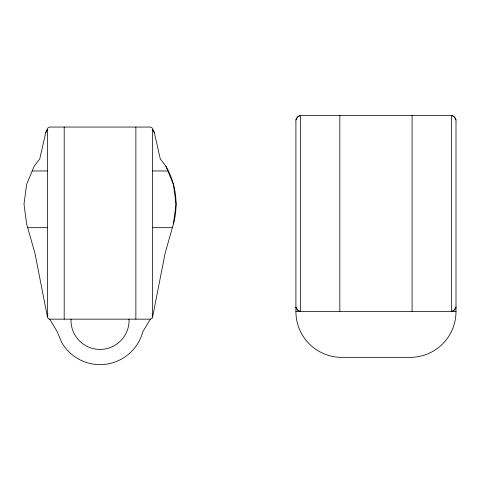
<?xml version="1.0" encoding="UTF-8"?>
<svg xmlns="http://www.w3.org/2000/svg" width="480" height="480" viewBox="0 0 480 480"><rect width="100%" height="100%" fill="white"/><g stroke="black" fill="none" stroke-linecap="round" stroke-linejoin="round"><path stroke-width="0.72" d="M71.142 319.158L70.98 320.37A29.046 29.046 0 0 0 100.026 349.416A29.046 29.046 0 0 0 129.072 320.37L128.916 319.158M173.466 223.866L176.058 204.192L173.466 184.512L165.87 166.176L160.302 158.922L154.344 132.666L151.962 127.722L150.342 127.05L49.716 127.05L47.898 127.944L45.714 132.666L39.756 158.922L34.188 166.176L26.592 184.512L24 204.192L26.592 223.866L34.92 253.158L47.424 316.872L48.324 318.684L49.716 319.158L150.342 319.158L151.962 318.486L152.628 316.872L165.138 253.158L173.466 223.866A76.026 76.026 0 0 0 165.87 166.176M295.908 119.952L297.552 117.018L300.486 115.38L451.428 115.38L453.486 116.292L454.74 117.438L456 119.952L456 311.604A45.738 45.738 0 0 1 410.262 357.342L341.652 357.342A45.738 45.738 0 0 1 295.908 311.604L295.908 119.952A6.174 6.174 0 0 1 300.486 115.38L300.486 311.604L297.552 309.96L295.908 307.032A6.174 6.174 0 0 0 300.486 311.604M45.714 132.666L47.424 129.414M150.342 319.158L142.77 331.824A44.25 44.25 0 0 1 61.704 342.498L57.282 331.824L49.716 319.158M451.428 311.604L454.362 309.96L456 307.032A6.174 6.174 0 0 1 451.428 311.604L451.428 115.38A6.174 6.174 0 0 1 456 119.952M32.202 170.958L47.424 170.958M152.628 170.958L167.85 170.958M27.672 227.676L47.424 227.676M152.628 227.676L172.38 227.676M295.908 311.604L456 311.604M152.628 129.414L154.344 132.666M412.092 115.38L412.092 311.604M339.822 115.38L339.822 311.604M152.628 129.336L152.628 316.872M135.864 127.05L135.864 319.158M64.188 127.05L64.188 319.158M47.424 129.336L47.424 316.872"/></g></svg>
